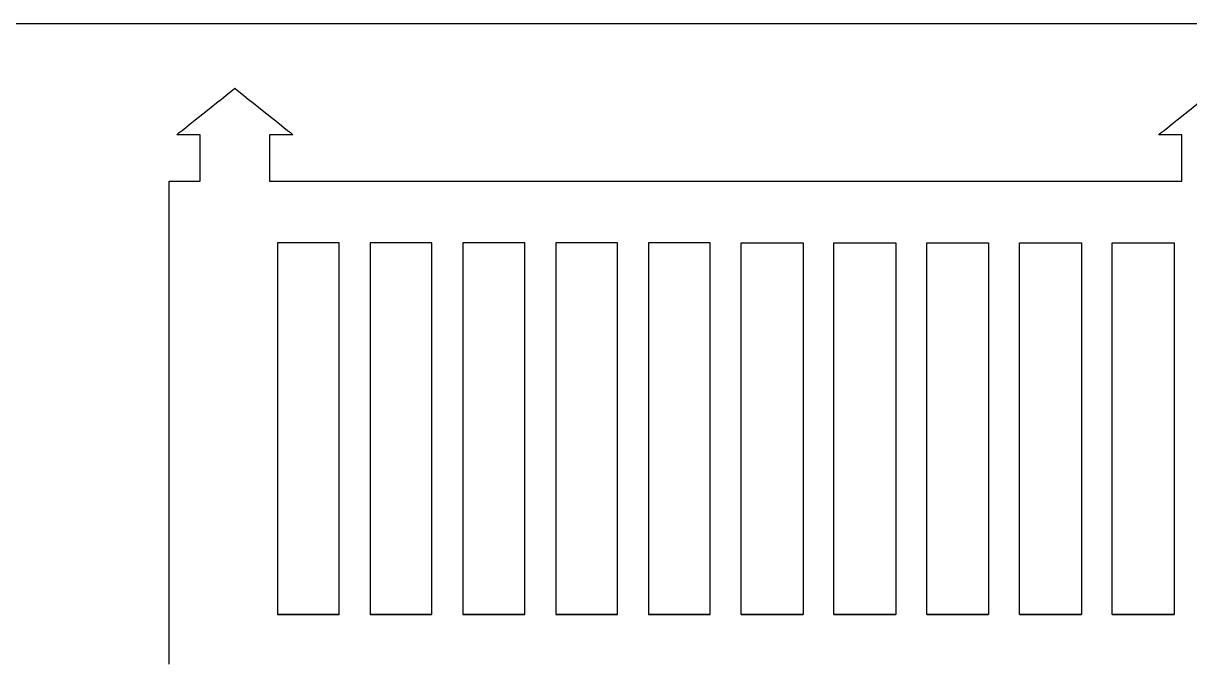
# Model space of a CAD drawing. Header units: millimetres. Extents: x 132 to 771, y 404 to 944.
# Drawn here: x 606.74 to 644.46, y 774.29 to 794.95 of the extents above; entities that cross this region are included whole.
import ezdxf

# ---------------------------------------------------------------- set-up
doc = ezdxf.new("R2010")
doc.units = ezdxf.units.MM
doc.header["$MEASUREMENT"] = 0
doc.layers.get('0').update_dxf_attribs({"linetype": 'CONTINUOUS', "true_color": 0xffffff})

msp = doc.modelspace()

# ---------------------------------------------------------------- linework, layer by layer
at = {"color": 7, "linetype": 'Continuous', "true_color": 0xffffff}
for points in [[(606.021, 794.95), (607.261, 794.95), (608.541, 794.95), (611.203, 794.95), (613.986, 794.95), (616.861, 794.95), (619.806, 794.95), (622.798, 794.95), (625.816, 794.95), (628.833, 794.95), (631.826, 794.95), (634.771, 794.95), (637.646, 794.95), (640.428, 794.95), (643.091, 794.95), (644.371, 794.95), (645.611, 794.95)], [(611.458, 774.248), (611.458, 774.385), (611.458, 774.54), (611.458, 774.713), (611.458, 774.903), (611.458, 775.108), (611.458, 775.33), (611.458, 775.815), (611.458, 776.353), (611.458, 776.938), (611.458, 777.563), (611.458, 778.225), (611.458, 778.915), (611.458, 779.63), (611.458, 780.36), (611.458, 781.853), (611.458, 783.345), (611.458, 784.075), (611.458, 784.79), (611.458, 785.48), (611.458, 786.143), (611.458, 786.768), (611.458, 787.353), (611.458, 787.89), (611.458, 788.375), (611.458, 788.598), (611.458, 788.803), (611.458, 788.993), (611.458, 789.165), (611.458, 789.32), (611.458, 789.458), (611.458, 789.575), (611.458, 789.673), (611.458, 789.75), (611.458, 789.808), (611.458, 789.84), (611.458, 789.853), (611.468, 789.853), (611.5, 789.853), (611.55, 789.853), (611.615, 789.853), (611.775, 789.853), (611.958, 789.853), (612.14, 789.853), (612.303, 789.853), (612.365, 789.853), (612.415, 789.853), (612.448, 789.853), (612.458, 789.853), (612.458, 789.87), (612.458, 789.918), (612.458, 789.99), (612.458, 790.088), (612.458, 790.2), (612.458, 790.328), (612.458, 790.603), (612.458, 790.878), (612.458, 791.005), (612.458, 791.118), (612.458, 791.215), (612.458, 791.288), (612.458, 791.335), (612.458, 791.353), (612.45, 791.353), (612.425, 791.353), (612.34, 791.353), (612.22, 791.353), (612.083, 791.353), (611.945, 791.353), (611.825, 791.353), (611.74, 791.353), (611.715, 791.353), (611.708, 791.353), (611.728, 791.37), (611.788, 791.418), (611.88, 791.49), (612, 791.588), (612.143, 791.7), (612.3, 791.828), (612.645, 792.103), (612.99, 792.378), (613.148, 792.505), (613.29, 792.618), (613.41, 792.715), (613.503, 792.788), (613.563, 792.835), (613.583, 792.853), (613.603, 792.835), (613.663, 792.788), (613.755, 792.715), (613.875, 792.618), (614.018, 792.505), (614.175, 792.378), (614.52, 792.103), (614.865, 791.828), (615.023, 791.7), (615.165, 791.588), (615.285, 791.49), (615.378, 791.418), (615.438, 791.37), (615.458, 791.353), (615.45, 791.353), (615.425, 791.353), (615.34, 791.353), (615.22, 791.353), (615.083, 791.353), (614.945, 791.353), (614.825, 791.353), (614.74, 791.353), (614.715, 791.353), (614.708, 791.353), (614.708, 791.335), (614.708, 791.288), (614.708, 791.215), (614.708, 791.118), (614.708, 791.005), (614.708, 790.878), (614.708, 790.603), (614.708, 790.328), (614.708, 790.2), (614.708, 790.088), (614.708, 789.99), (614.708, 789.918), (614.708, 789.87), (614.708, 789.853), (614.73, 789.853), (614.793, 789.853), (614.895, 789.853), (615.04, 789.853), (615.22, 789.853), (615.438, 789.853), (615.69, 789.853), (615.975, 789.853), (616.293, 789.853), (616.643, 789.853), (617.023, 789.853), (617.43, 789.853), (617.865, 789.853), (618.325, 789.853), (618.81, 789.853), (619.318, 789.853), (619.845, 789.853), (620.395, 789.853), (620.963, 789.853), (621.55, 789.853), (622.153, 789.853), (622.768, 789.853), (624.043, 789.853), (625.358, 789.853), (626.708, 789.853), (628.078, 789.853), (629.458, 789.853), (630.838, 789.853), (632.208, 789.853), (633.558, 789.853), (634.873, 789.853), (636.148, 789.853), (636.763, 789.853), (637.365, 789.853), (637.953, 789.853), (638.52, 789.853), (639.07, 789.853), (639.598, 789.853), (640.105, 789.853), (640.59, 789.853), (641.05, 789.853), (641.485, 789.853), (641.893, 789.853), (642.273, 789.853), (642.623, 789.853), (642.94, 789.853), (643.225, 789.853), (643.478, 789.853), (643.695, 789.853), (643.875, 789.853), (644.02, 789.853), (644.123, 789.853), (644.185, 789.853), (644.208, 789.853), (644.208, 789.87), (644.208, 789.918), (644.208, 789.99), (644.208, 790.088), (644.208, 790.2), (644.208, 790.328), (644.208, 790.603), (644.208, 790.878), (644.208, 791.005), (644.208, 791.118), (644.208, 791.215), (644.208, 791.288), (644.208, 791.335), (644.208, 791.353), (644.2, 791.353), (644.175, 791.353), (644.09, 791.353), (643.97, 791.353), (643.833, 791.353), (643.695, 791.353), (643.575, 791.353), (643.49, 791.353), (643.465, 791.353), (643.458, 791.353), (643.478, 791.37), (643.538, 791.418), (643.63, 791.49), (643.75, 791.588), (643.893, 791.7), (644.05, 791.828), (644.395, 792.103), (644.74, 792.378)], [(616.958, 787.853), (616.935, 787.853), (616.873, 787.853), (616.773, 787.853), (616.645, 787.853), (616.493, 787.853), (616.325, 787.853), (615.958, 787.853), (615.59, 787.853), (615.423, 787.853), (615.27, 787.853), (615.143, 787.853), (615.043, 787.853), (614.98, 787.853), (614.958, 787.853), (614.958, 787.845), (614.958, 787.818), (614.958, 787.775), (614.958, 787.718), (614.958, 787.645), (614.958, 787.555), (614.958, 787.338), (614.958, 787.065), (614.958, 786.745), (614.958, 786.38), (614.958, 785.978), (614.958, 785.54), (614.958, 785.07), (614.958, 784.573), (614.958, 784.055), (614.958, 783.52), (614.958, 782.973), (614.958, 781.853), (614.958, 780.733), (614.958, 780.185), (614.958, 779.65), (614.958, 779.133), (614.958, 778.635), (614.958, 778.165), (614.958, 777.728), (614.958, 777.325), (614.958, 776.96), (614.958, 776.64), (614.958, 776.368), (614.958, 776.15), (614.958, 776.06), (614.958, 775.988), (614.958, 775.93), (614.958, 775.888), (614.958, 775.86), (614.958, 775.853), (614.98, 775.853), (615.043, 775.853), (615.143, 775.853), (615.27, 775.853), (615.423, 775.853), (615.59, 775.853), (615.958, 775.853), (616.325, 775.853), (616.493, 775.853), (616.645, 775.853), (616.773, 775.853), (616.873, 775.853), (616.935, 775.853), (616.958, 775.853), (616.958, 775.86), (616.958, 775.888), (616.958, 775.93), (616.958, 775.988), (616.958, 776.06), (616.958, 776.15), (616.958, 776.368), (616.958, 776.64), (616.958, 776.96), (616.958, 777.325), (616.958, 777.728), (616.958, 778.165), (616.958, 778.635), (616.958, 779.133), (616.958, 779.65), (616.958, 780.185), (616.958, 780.733), (616.958, 781.853), (616.958, 782.973), (616.958, 783.52), (616.958, 784.055), (616.958, 784.573), (616.958, 785.07), (616.958, 785.538), (616.958, 785.978), (616.958, 786.38), (616.958, 786.745), (616.958, 787.065), (616.958, 787.338), (616.958, 787.555), (616.958, 787.645), (616.958, 787.718), (616.958, 787.775), (616.958, 787.818), (616.958, 787.843), (616.958, 787.853)], [(619.958, 787.853), (619.935, 787.853), (619.873, 787.853), (619.773, 787.853), (619.645, 787.853), (619.493, 787.853), (619.325, 787.853), (618.958, 787.853), (618.59, 787.853), (618.423, 787.853), (618.27, 787.853), (618.143, 787.853), (618.043, 787.853), (617.98, 787.853), (617.958, 787.853), (617.958, 787.845), (617.958, 787.818), (617.958, 787.775), (617.958, 787.718), (617.958, 787.645), (617.958, 787.555), (617.958, 787.338), (617.958, 787.065), (617.958, 786.745), (617.958, 786.38), (617.958, 785.978), (617.958, 785.54), (617.958, 785.07), (617.958, 784.573), (617.958, 784.055), (617.958, 783.52), (617.958, 782.973), (617.958, 781.853), (617.958, 780.733), (617.958, 780.185), (617.958, 779.65), (617.958, 779.133), (617.958, 778.635), (617.958, 778.165), (617.958, 777.728), (617.958, 777.325), (617.958, 776.96), (617.958, 776.64), (617.958, 776.368), (617.958, 776.15), (617.958, 776.06), (617.958, 775.988), (617.958, 775.93), (617.958, 775.888), (617.958, 775.86), (617.958, 775.853), (617.98, 775.853), (618.043, 775.853), (618.143, 775.853), (618.27, 775.853), (618.423, 775.853), (618.59, 775.853), (618.958, 775.853), (619.325, 775.853), (619.493, 775.853), (619.645, 775.853), (619.773, 775.853), (619.873, 775.853), (619.935, 775.853), (619.958, 775.853), (619.958, 775.86), (619.958, 775.888), (619.958, 775.93), (619.958, 775.988), (619.958, 776.06), (619.958, 776.15), (619.958, 776.368), (619.958, 776.64), (619.958, 776.96), (619.958, 777.325), (619.958, 777.728), (619.958, 778.165), (619.958, 778.635), (619.958, 779.133), (619.958, 779.65), (619.958, 780.185), (619.958, 780.733), (619.958, 781.853), (619.958, 782.973), (619.958, 783.52), (619.958, 784.055), (619.958, 784.573), (619.958, 785.07), (619.958, 785.538), (619.958, 785.978), (619.958, 786.38), (619.958, 786.745), (619.958, 787.065), (619.958, 787.338), (619.958, 787.555), (619.958, 787.645), (619.958, 787.718), (619.958, 787.775), (619.958, 787.818), (619.958, 787.843), (619.958, 787.853)], [(622.958, 787.853), (622.935, 787.853), (622.873, 787.853), (622.773, 787.853), (622.645, 787.853), (622.493, 787.853), (622.325, 787.853), (621.958, 787.853), (621.59, 787.853), (621.423, 787.853), (621.27, 787.853), (621.143, 787.853), (621.043, 787.853), (620.98, 787.853), (620.958, 787.853), (620.958, 787.845), (620.958, 787.818), (620.958, 787.775), (620.958, 787.718), (620.958, 787.645), (620.958, 787.555), (620.958, 787.338), (620.958, 787.065), (620.958, 786.745), (620.958, 786.38), (620.958, 785.978), (620.958, 785.54), (620.958, 785.07), (620.958, 784.573), (620.958, 784.055), (620.958, 783.52), (620.958, 782.973), (620.958, 781.853), (620.958, 780.733), (620.958, 780.185), (620.958, 779.65), (620.958, 779.133), (620.958, 778.635), (620.958, 778.165), (620.958, 777.728), (620.958, 777.325), (620.958, 776.96), (620.958, 776.64), (620.958, 776.368), (620.958, 776.15), (620.958, 776.06), (620.958, 775.988), (620.958, 775.93), (620.958, 775.888), (620.958, 775.86), (620.958, 775.853), (620.98, 775.853), (621.043, 775.853), (621.143, 775.853), (621.27, 775.853), (621.423, 775.853), (621.59, 775.853), (621.958, 775.853), (622.325, 775.853), (622.493, 775.853), (622.645, 775.853), (622.773, 775.853), (622.873, 775.853), (622.935, 775.853), (622.958, 775.853), (622.958, 775.86), (622.958, 775.888), (622.958, 775.93), (622.958, 775.988), (622.958, 776.06), (622.958, 776.15), (622.958, 776.368), (622.958, 776.64), (622.958, 776.96), (622.958, 777.325), (622.958, 777.728), (622.958, 778.165), (622.958, 778.635), (622.958, 779.133), (622.958, 779.65), (622.958, 780.185), (622.958, 780.733), (622.958, 781.853), (622.958, 782.973), (622.958, 783.52), (622.958, 784.055), (622.958, 784.573), (622.958, 785.07), (622.958, 785.538), (622.958, 785.978), (622.958, 786.38), (622.958, 786.745), (622.958, 787.065), (622.958, 787.338), (622.958, 787.555), (622.958, 787.645), (622.958, 787.718), (622.958, 787.775), (622.958, 787.818), (622.958, 787.843), (622.958, 787.853)], [(625.958, 787.853), (625.935, 787.853), (625.873, 787.853), (625.773, 787.853), (625.645, 787.853), (625.493, 787.853), (625.325, 787.853), (624.958, 787.853), (624.59, 787.853), (624.423, 787.853), (624.27, 787.853), (624.143, 787.853), (624.043, 787.853), (623.98, 787.853), (623.958, 787.853), (623.958, 787.845), (623.958, 787.818), (623.958, 787.775), (623.958, 787.718), (623.958, 787.645), (623.958, 787.555), (623.958, 787.338), (623.958, 787.065), (623.958, 786.745), (623.958, 786.38), (623.958, 785.978), (623.958, 785.54), (623.958, 785.07), (623.958, 784.573), (623.958, 784.055), (623.958, 783.52), (623.958, 782.973), (623.958, 781.853), (623.958, 780.733), (623.958, 780.185), (623.958, 779.65), (623.958, 779.133), (623.958, 778.635), (623.958, 778.165), (623.958, 777.728), (623.958, 777.325), (623.958, 776.96), (623.958, 776.64), (623.958, 776.368), (623.958, 776.15), (623.958, 776.06), (623.958, 775.988), (623.958, 775.93), (623.958, 775.888), (623.958, 775.86), (623.958, 775.853), (623.98, 775.853), (624.043, 775.853), (624.143, 775.853), (624.27, 775.853), (624.423, 775.853), (624.59, 775.853), (624.958, 775.853), (625.325, 775.853), (625.493, 775.853), (625.645, 775.853), (625.773, 775.853), (625.873, 775.853), (625.935, 775.853), (625.958, 775.853), (625.958, 775.86), (625.958, 775.888), (625.958, 775.93), (625.958, 775.988), (625.958, 776.06), (625.958, 776.15), (625.958, 776.368), (625.958, 776.64), (625.958, 776.96), (625.958, 777.325), (625.958, 777.728), (625.958, 778.165), (625.958, 778.635), (625.958, 779.133), (625.958, 779.65), (625.958, 780.185), (625.958, 780.733), (625.958, 781.853), (625.958, 782.973), (625.958, 783.52), (625.958, 784.055), (625.958, 784.573), (625.958, 785.07), (625.958, 785.538), (625.958, 785.978), (625.958, 786.38), (625.958, 786.745), (625.958, 787.065), (625.958, 787.338), (625.958, 787.555), (625.958, 787.645), (625.958, 787.718), (625.958, 787.775), (625.958, 787.818), (625.958, 787.843), (625.958, 787.853)], [(628.958, 787.853), (628.935, 787.853), (628.873, 787.853), (628.773, 787.853), (628.645, 787.853), (628.493, 787.853), (628.325, 787.853), (627.958, 787.853), (627.59, 787.853), (627.423, 787.853), (627.27, 787.853), (627.143, 787.853), (627.043, 787.853), (626.98, 787.853), (626.958, 787.853), (626.958, 787.845), (626.958, 787.818), (626.958, 787.775), (626.958, 787.718), (626.958, 787.645), (626.958, 787.555), (626.958, 787.338), (626.958, 787.065), (626.958, 786.745), (626.958, 786.38), (626.958, 785.978), (626.958, 785.54), (626.958, 785.07), (626.958, 784.573), (626.958, 784.055), (626.958, 783.52), (626.958, 782.973), (626.958, 781.853), (626.958, 780.733), (626.958, 780.185), (626.958, 779.65), (626.958, 779.133), (626.958, 778.635), (626.958, 778.165), (626.958, 777.728), (626.958, 777.325), (626.958, 776.96), (626.958, 776.64), (626.958, 776.368), (626.958, 776.15), (626.958, 776.06), (626.958, 775.988), (626.958, 775.93), (626.958, 775.888), (626.958, 775.86), (626.958, 775.853), (626.98, 775.853), (627.043, 775.853), (627.143, 775.853), (627.27, 775.853), (627.423, 775.853), (627.59, 775.853), (627.958, 775.853), (628.325, 775.853), (628.493, 775.853), (628.645, 775.853), (628.773, 775.853), (628.873, 775.853), (628.935, 775.853), (628.958, 775.853), (628.958, 775.86), (628.958, 775.888), (628.958, 775.93), (628.958, 775.988), (628.958, 776.06), (628.958, 776.15), (628.958, 776.368), (628.958, 776.64), (628.958, 776.96), (628.958, 777.325), (628.958, 777.728), (628.958, 778.165), (628.958, 778.635), (628.958, 779.133), (628.958, 779.65), (628.958, 780.185), (628.958, 780.733), (628.958, 781.853), (628.958, 782.973), (628.958, 783.52), (628.958, 784.055), (628.958, 784.573), (628.958, 785.07), (628.958, 785.538), (628.958, 785.978), (628.958, 786.38), (628.958, 786.745), (628.958, 787.065), (628.958, 787.338), (628.958, 787.555), (628.958, 787.645), (628.958, 787.718), (628.958, 787.775), (628.958, 787.818), (628.958, 787.843), (628.958, 787.853)], [(629.958, 787.853), (629.98, 787.853), (630.043, 787.853), (630.143, 787.853), (630.27, 787.853), (630.423, 787.853), (630.59, 787.853), (630.958, 787.853), (631.325, 787.853), (631.493, 787.853), (631.645, 787.853), (631.773, 787.853), (631.873, 787.853), (631.935, 787.853), (631.958, 787.853), (631.958, 787.845), (631.958, 787.818), (631.958, 787.775), (631.958, 787.718), (631.958, 787.645), (631.958, 787.555), (631.958, 787.338), (631.958, 787.065), (631.958, 786.745), (631.958, 786.38), (631.958, 785.978), (631.958, 785.54), (631.958, 785.07), (631.958, 784.573), (631.958, 784.055), (631.958, 783.52), (631.958, 782.973), (631.958, 781.853), (631.958, 780.733), (631.958, 780.185), (631.958, 779.65), (631.958, 779.133), (631.958, 778.635), (631.958, 778.165), (631.958, 777.728), (631.958, 777.325), (631.958, 776.96), (631.958, 776.64), (631.958, 776.368), (631.958, 776.15), (631.958, 776.06), (631.958, 775.988), (631.958, 775.93), (631.958, 775.888), (631.958, 775.86), (631.958, 775.853), (631.935, 775.853), (631.873, 775.853), (631.773, 775.853), (631.645, 775.853), (631.493, 775.853), (631.325, 775.853), (630.958, 775.853), (630.59, 775.853), (630.423, 775.853), (630.27, 775.853), (630.143, 775.853), (630.043, 775.853), (629.98, 775.853), (629.958, 775.853), (629.958, 775.86), (629.958, 775.888), (629.958, 775.93), (629.958, 775.988), (629.958, 776.06), (629.958, 776.15), (629.958, 776.368), (629.958, 776.64), (629.958, 776.96), (629.958, 777.325), (629.958, 777.728), (629.958, 778.165), (629.958, 778.635), (629.958, 779.133), (629.958, 779.65), (629.958, 780.185), (629.958, 780.733), (629.958, 781.853), (629.958, 782.973), (629.958, 783.52), (629.958, 784.055), (629.958, 784.573), (629.958, 785.07), (629.958, 785.538), (629.958, 785.978), (629.958, 786.38), (629.958, 786.745), (629.958, 787.065), (629.958, 787.338), (629.958, 787.555), (629.958, 787.645), (629.958, 787.718), (629.958, 787.775), (629.958, 787.818), (629.958, 787.843), (629.958, 787.853)], [(632.958, 787.853), (632.98, 787.853), (633.043, 787.853), (633.143, 787.853), (633.27, 787.853), (633.423, 787.853), (633.59, 787.853), (633.958, 787.853), (634.325, 787.853), (634.493, 787.853), (634.645, 787.853), (634.773, 787.853), (634.873, 787.853), (634.935, 787.853), (634.958, 787.853), (634.958, 787.845), (634.958, 787.818), (634.958, 787.775), (634.958, 787.718), (634.958, 787.645), (634.958, 787.555), (634.958, 787.338), (634.958, 787.065), (634.958, 786.745), (634.958, 786.38), (634.958, 785.978), (634.958, 785.54), (634.958, 785.07), (634.958, 784.573), (634.958, 784.055), (634.958, 783.52), (634.958, 782.973), (634.958, 781.853), (634.958, 780.733), (634.958, 780.185), (634.958, 779.65), (634.958, 779.133), (634.958, 778.635), (634.958, 778.165), (634.958, 777.728), (634.958, 777.325), (634.958, 776.96), (634.958, 776.64), (634.958, 776.368), (634.958, 776.15), (634.958, 776.06), (634.958, 775.988), (634.958, 775.93), (634.958, 775.888), (634.958, 775.86), (634.958, 775.853), (634.935, 775.853), (634.873, 775.853), (634.773, 775.853), (634.645, 775.853), (634.493, 775.853), (634.325, 775.853), (633.958, 775.853), (633.59, 775.853), (633.423, 775.853), (633.27, 775.853), (633.143, 775.853), (633.043, 775.853), (632.98, 775.853), (632.958, 775.853), (632.958, 775.86), (632.958, 775.888), (632.958, 775.93), (632.958, 775.988), (632.958, 776.06), (632.958, 776.15), (632.958, 776.368), (632.958, 776.64), (632.958, 776.96), (632.958, 777.325), (632.958, 777.728), (632.958, 778.165), (632.958, 778.635), (632.958, 779.133), (632.958, 779.65), (632.958, 780.185), (632.958, 780.733), (632.958, 781.853), (632.958, 782.973), (632.958, 783.52), (632.958, 784.055), (632.958, 784.573), (632.958, 785.07), (632.958, 785.538), (632.958, 785.978), (632.958, 786.38), (632.958, 786.745), (632.958, 787.065), (632.958, 787.338), (632.958, 787.555), (632.958, 787.645), (632.958, 787.718), (632.958, 787.775), (632.958, 787.818), (632.958, 787.843), (632.958, 787.853)], [(635.958, 787.853), (635.98, 787.853), (636.043, 787.853), (636.143, 787.853), (636.27, 787.853), (636.423, 787.853), (636.59, 787.853), (636.958, 787.853), (637.325, 787.853), (637.493, 787.853), (637.645, 787.853), (637.773, 787.853), (637.873, 787.853), (637.935, 787.853), (637.958, 787.853), (637.958, 787.845), (637.958, 787.818), (637.958, 787.775), (637.958, 787.718), (637.958, 787.645), (637.958, 787.555), (637.958, 787.338), (637.958, 787.065), (637.958, 786.745), (637.958, 786.38), (637.958, 785.978), (637.958, 785.54), (637.958, 785.07), (637.958, 784.573), (637.958, 784.055), (637.958, 783.52), (637.958, 782.973), (637.958, 781.853), (637.958, 780.733), (637.958, 780.185), (637.958, 779.65), (637.958, 779.133), (637.958, 778.635), (637.958, 778.165), (637.958, 777.728), (637.958, 777.325), (637.958, 776.96), (637.958, 776.64), (637.958, 776.368), (637.958, 776.15), (637.958, 776.06), (637.958, 775.988), (637.958, 775.93), (637.958, 775.888), (637.958, 775.86), (637.958, 775.853), (637.935, 775.853), (637.873, 775.853), (637.773, 775.853), (637.645, 775.853), (637.493, 775.853), (637.325, 775.853), (636.958, 775.853), (636.59, 775.853), (636.423, 775.853), (636.27, 775.853), (636.143, 775.853), (636.043, 775.853), (635.98, 775.853), (635.958, 775.853), (635.958, 775.86), (635.958, 775.888), (635.958, 775.93), (635.958, 775.988), (635.958, 776.06), (635.958, 776.15), (635.958, 776.368), (635.958, 776.64), (635.958, 776.96), (635.958, 777.325), (635.958, 777.728), (635.958, 778.165), (635.958, 778.635), (635.958, 779.133), (635.958, 779.65), (635.958, 780.185), (635.958, 780.733), (635.958, 781.853), (635.958, 782.973), (635.958, 783.52), (635.958, 784.055), (635.958, 784.573), (635.958, 785.07), (635.958, 785.538), (635.958, 785.978), (635.958, 786.38), (635.958, 786.745), (635.958, 787.065), (635.958, 787.338), (635.958, 787.555), (635.958, 787.645), (635.958, 787.718), (635.958, 787.775), (635.958, 787.818), (635.958, 787.843), (635.958, 787.853)], [(638.958, 787.853), (638.98, 787.853), (639.043, 787.853), (639.143, 787.853), (639.27, 787.853), (639.423, 787.853), (639.59, 787.853), (639.958, 787.853), (640.325, 787.853), (640.493, 787.853), (640.645, 787.853), (640.773, 787.853), (640.873, 787.853), (640.935, 787.853), (640.958, 787.853), (640.958, 787.845), (640.958, 787.818), (640.958, 787.775), (640.958, 787.718), (640.958, 787.645), (640.958, 787.555), (640.958, 787.338), (640.958, 787.065), (640.958, 786.745), (640.958, 786.38), (640.958, 785.978), (640.958, 785.54), (640.958, 785.07), (640.958, 784.573), (640.958, 784.055), (640.958, 783.52), (640.958, 782.973), (640.958, 781.853), (640.958, 780.733), (640.958, 780.185), (640.958, 779.65), (640.958, 779.133), (640.958, 778.635), (640.958, 778.165), (640.958, 777.728), (640.958, 777.325), (640.958, 776.96), (640.958, 776.64), (640.958, 776.368), (640.958, 776.15), (640.958, 776.06), (640.958, 775.988), (640.958, 775.93), (640.958, 775.888), (640.958, 775.86), (640.958, 775.853), (640.935, 775.853), (640.873, 775.853), (640.773, 775.853), (640.645, 775.853), (640.493, 775.853), (640.325, 775.853), (639.958, 775.853), (639.59, 775.853), (639.423, 775.853), (639.27, 775.853), (639.143, 775.853), (639.043, 775.853), (638.98, 775.853), (638.958, 775.853), (638.958, 775.86), (638.958, 775.888), (638.958, 775.93), (638.958, 775.988), (638.958, 776.06), (638.958, 776.15), (638.958, 776.368), (638.958, 776.64), (638.958, 776.96), (638.958, 777.325), (638.958, 777.728), (638.958, 778.165), (638.958, 778.635), (638.958, 779.133), (638.958, 779.65), (638.958, 780.185), (638.958, 780.733), (638.958, 781.853), (638.958, 782.973), (638.958, 783.52), (638.958, 784.055), (638.958, 784.573), (638.958, 785.07), (638.958, 785.538), (638.958, 785.978), (638.958, 786.38), (638.958, 786.745), (638.958, 787.065), (638.958, 787.338), (638.958, 787.555), (638.958, 787.645), (638.958, 787.718), (638.958, 787.775), (638.958, 787.818), (638.958, 787.843), (638.958, 787.853)], [(641.958, 787.853), (641.98, 787.853), (642.043, 787.853), (642.143, 787.853), (642.27, 787.853), (642.423, 787.853), (642.59, 787.853), (642.958, 787.853), (643.325, 787.853), (643.493, 787.853), (643.645, 787.853), (643.773, 787.853), (643.873, 787.853), (643.935, 787.853), (643.958, 787.853), (643.958, 787.845), (643.958, 787.818), (643.958, 787.775), (643.958, 787.718), (643.958, 787.645), (643.958, 787.555), (643.958, 787.338), (643.958, 787.065), (643.958, 786.745), (643.958, 786.38), (643.958, 785.978), (643.958, 785.54), (643.958, 785.07), (643.958, 784.573), (643.958, 784.055), (643.958, 783.52), (643.958, 782.973), (643.958, 781.853), (643.958, 780.733), (643.958, 780.185), (643.958, 779.65), (643.958, 779.133), (643.958, 778.635), (643.958, 778.165), (643.958, 777.728), (643.958, 777.325), (643.958, 776.96), (643.958, 776.64), (643.958, 776.368), (643.958, 776.15), (643.958, 776.06), (643.958, 775.988), (643.958, 775.93), (643.958, 775.888), (643.958, 775.86), (643.958, 775.853), (643.935, 775.853), (643.873, 775.853), (643.773, 775.853), (643.645, 775.853), (643.493, 775.853), (643.325, 775.853), (642.958, 775.853), (642.59, 775.853), (642.423, 775.853), (642.27, 775.853), (642.143, 775.853), (642.043, 775.853), (641.98, 775.853), (641.958, 775.853), (641.958, 775.86), (641.958, 775.888), (641.958, 775.93), (641.958, 775.988), (641.958, 776.06), (641.958, 776.15), (641.958, 776.368), (641.958, 776.64), (641.958, 776.96), (641.958, 777.325), (641.958, 777.728), (641.958, 778.165), (641.958, 778.635), (641.958, 779.133), (641.958, 779.65), (641.958, 780.185), (641.958, 780.733), (641.958, 781.853), (641.958, 782.973), (641.958, 783.52), (641.958, 784.055), (641.958, 784.573), (641.958, 785.07), (641.958, 785.538), (641.958, 785.978), (641.958, 786.38), (641.958, 786.745), (641.958, 787.065), (641.958, 787.338), (641.958, 787.555), (641.958, 787.645), (641.958, 787.718), (641.958, 787.775), (641.958, 787.818), (641.958, 787.843), (641.958, 787.853)], [(616.958, 775.853), (616.935, 775.853), (616.873, 775.853), (616.773, 775.853), (616.645, 775.853), (616.493, 775.853), (616.325, 775.853), (615.958, 775.853), (615.59, 775.853), (615.423, 775.853), (615.27, 775.853), (615.143, 775.853), (615.043, 775.853), (614.98, 775.853), (614.958, 775.853)], [(619.958, 775.853), (619.935, 775.853), (619.873, 775.853), (619.773, 775.853), (619.645, 775.853), (619.493, 775.853), (619.325, 775.853), (618.958, 775.853), (618.59, 775.853), (618.423, 775.853), (618.27, 775.853), (618.143, 775.853), (618.043, 775.853), (617.98, 775.853), (617.958, 775.853)], [(622.958, 775.853), (622.935, 775.853), (622.873, 775.853), (622.773, 775.853), (622.645, 775.853), (622.493, 775.853), (622.325, 775.853), (621.958, 775.853), (621.59, 775.853), (621.423, 775.853), (621.27, 775.853), (621.143, 775.853), (621.043, 775.853), (620.98, 775.853), (620.958, 775.853)], [(625.958, 775.853), (625.935, 775.853), (625.873, 775.853), (625.773, 775.853), (625.645, 775.853), (625.493, 775.853), (625.325, 775.853), (624.958, 775.853), (624.59, 775.853), (624.423, 775.853), (624.27, 775.853), (624.143, 775.853), (624.043, 775.853), (623.98, 775.853), (623.958, 775.853)], [(628.958, 775.853), (628.935, 775.853), (628.873, 775.853), (628.773, 775.853), (628.645, 775.853), (628.493, 775.853), (628.325, 775.853), (627.958, 775.853), (627.59, 775.853), (627.423, 775.853), (627.27, 775.853), (627.143, 775.853), (627.043, 775.853), (626.98, 775.853), (626.958, 775.853)], [(629.958, 775.853), (629.98, 775.853), (630.043, 775.853), (630.143, 775.853), (630.27, 775.853), (630.423, 775.853), (630.59, 775.853), (630.958, 775.853), (631.325, 775.853), (631.493, 775.853), (631.645, 775.853), (631.773, 775.853), (631.873, 775.853), (631.935, 775.853), (631.958, 775.853)], [(632.958, 775.853), (632.98, 775.853), (633.043, 775.853), (633.143, 775.853), (633.27, 775.853), (633.423, 775.853), (633.59, 775.853), (633.958, 775.853), (634.325, 775.853), (634.493, 775.853), (634.645, 775.853), (634.773, 775.853), (634.873, 775.853), (634.935, 775.853), (634.958, 775.853)], [(635.958, 775.853), (635.98, 775.853), (636.043, 775.853), (636.143, 775.853), (636.27, 775.853), (636.423, 775.853), (636.59, 775.853), (636.958, 775.853), (637.325, 775.853), (637.493, 775.853), (637.645, 775.853), (637.773, 775.853), (637.873, 775.853), (637.935, 775.853), (637.958, 775.853)], [(638.958, 775.853), (638.98, 775.853), (639.043, 775.853), (639.143, 775.853), (639.27, 775.853), (639.423, 775.853), (639.59, 775.853), (639.958, 775.853), (640.325, 775.853), (640.493, 775.853), (640.645, 775.853), (640.773, 775.853), (640.873, 775.853), (640.935, 775.853), (640.958, 775.853)], [(641.958, 775.853), (641.98, 775.853), (642.043, 775.853), (642.143, 775.853), (642.27, 775.853), (642.423, 775.853), (642.59, 775.853), (642.958, 775.853), (643.325, 775.853), (643.493, 775.853), (643.645, 775.853), (643.773, 775.853), (643.873, 775.853), (643.935, 775.853), (643.958, 775.853)]]:
    msp.add_lwpolyline(points, dxfattribs=at)

doc.saveas('drawing.dxf')
